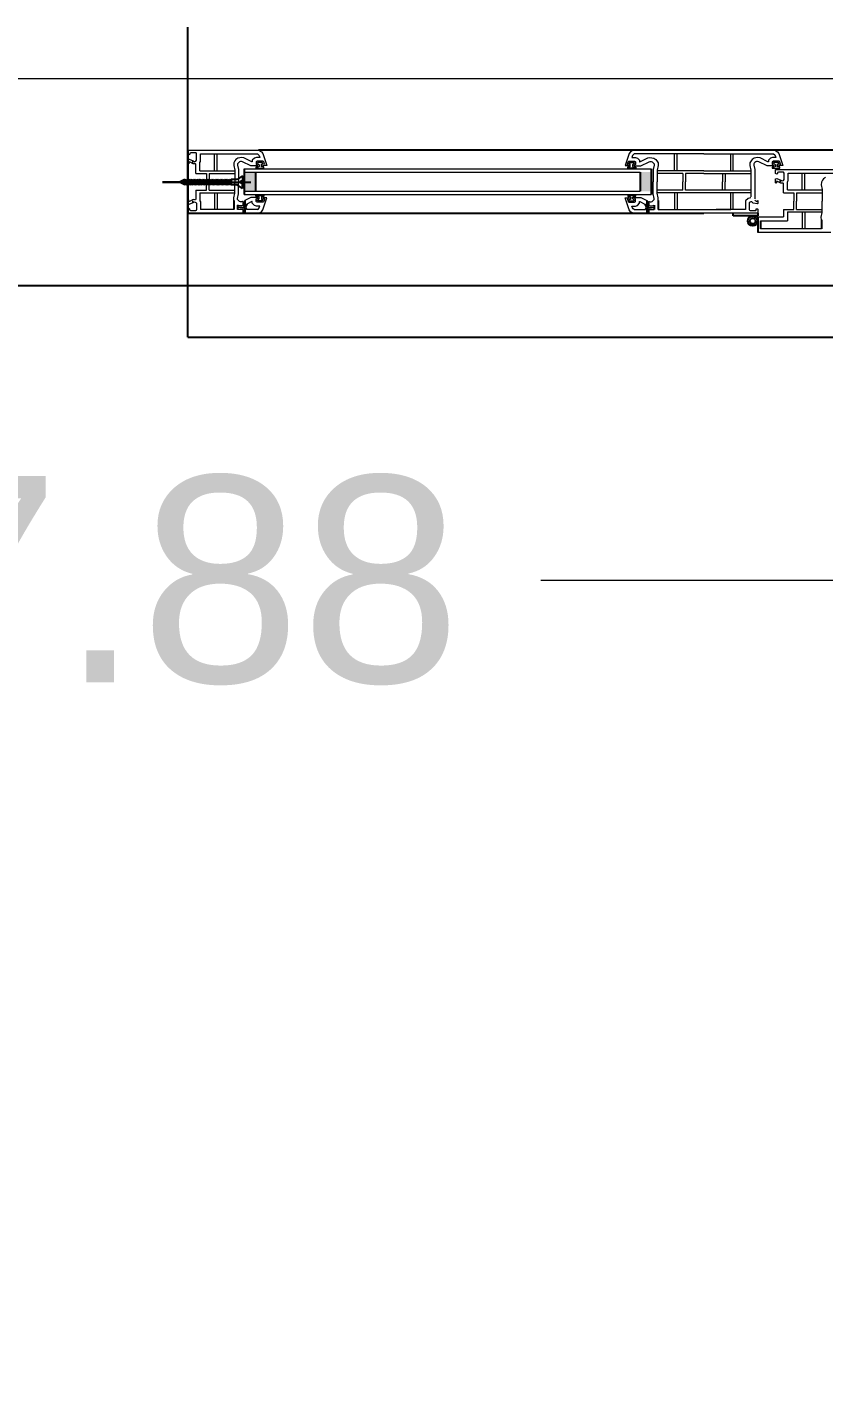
# Model space of a CAD drawing. Header units: metres. Extents: x -355 to 973, y -73 to 238.
# Drawn here: x -279.782 to -279.01, y 113.616 to 114.936 of the extents above; entities that cross this region are included whole.
import ezdxf

# ---------------------------------------------------------------- set-up
doc = ezdxf.new("R2010")
doc.units = ezdxf.units.M
doc.header["$LTSCALE"] = 3
doc.header["$MEASUREMENT"] = 0
doc.linetypes.add('1', pattern=[30, 6, 6, 6, 6, 6])
doc.linetypes.add('DASHED2', pattern=[0.375, 0.25, -0.125])
doc.layers.add('01B', color=10, linetype='Continuous')
doc.layers.add('5', color=2, linetype='Continuous')
doc.layers.add('05', color=21, linetype='Continuous', lineweight=5)
doc.layers.add('15', color=63, linetype='DASHED2', lineweight=15)
doc.styles.get("Standard").update_dxf_attribs({"font": 'arial.ttf'})
doc.dimstyles.new('ahmad', dxfattribs={"dimtxt": 0.2, "dimasz": 0.1375, "dimexe": 0, "dimexo": 0.0625, "dimgap": 0.09, "dimtad": 0, "dimzin": 0, "dimdsep": 46, "dimtxsty": 'Standard', "dimblk": 'OBLIQUE', "dimcen": 0.09, "dimclrd": 245, "dimclrt": 61, "dimadec": 0, "dimazin": 0, "dimtfac": 1, "dimtofl": 0, "dimtmove": 0, "dimatfit": 3, "dimldrblk": 'OBLIQUE', "dimfxl": 0, "dimfxlon": 1, "dimtolj": 1, "dimtzin": 0, "dimlwd": 13, "dimarcsym": 0})

# ---------------------------------------------------------------- blocks, each defined once
blk = doc.blocks.new('DSSSS')
at = {"layer": '05'}
for p, q in [((152.7604, -221.3864), (152.7604, -221.3872)), ((152.7664, -221.3872), (152.7664, -221.3863)), ((152.7604, -221.3872), (152.7664, -221.3872))]:
    blk.add_line(p, q, dxfattribs=at)
blk.add_lwpolyline([(152.7664, -221.3863), (152.7646, -221.3863), (152.7646, -221.384), (152.7657, -221.384), (152.7654, -221.383), (152.7617, -221.383), (152.7617, -221.3838), (152.7623, -221.3841), (152.763, -221.3847), (152.763, -221.3859), (152.7619, -221.3864), (152.7604, -221.3864)], dxfattribs=at)
blk = doc.blocks.new('ddd')
at = {"layer": '01B'}
for points in [[(1655.8293, 1003.8705), (1655.8184, 1003.8705), (1655.8184, 1003.889), (1655.8293, 1003.889)], [(1656.2018, 1003.8705), (1656.2127, 1003.8705), (1656.2127, 1003.889), (1656.2018, 1003.889)]]:
    blk.add_hatch(color=143, dxfattribs=at).paths.add_polyline_path(points)
at = {"layer": '01B', "color": 32}
blk.add_line((1655.7637, 1003.7293), (1655.7637, 1004.0293), dxfattribs=at)
at = {"layer": '01B', "color": 143}
for p, q in [((1655.7637, 1003.9104), (1655.7637, 1003.8491)), ((1657.1951, 1003.9104), (1655.8322, 1003.9104)), ((1655.8184, 1003.8923), (1655.8184, 1003.8672)), ((1655.8293, 1003.889), (1655.8293, 1003.8705)), ((1656.2018, 1003.889), (1656.2018, 1003.8705)), ((1656.2127, 1003.8923), (1656.2127, 1003.8672)), ((1655.7802, 1003.8793), (1655.7393, 1003.8793)), ((1655.7393, 1003.8793), (1655.8247, 1003.8793)), ((1655.7608, 1003.8819), (1655.7555, 1003.8793)), ((1655.7608, 1003.8768), (1655.7555, 1003.8793)), ((1655.7608, 1003.8819), (1655.7587, 1003.8793)), ((1655.7608, 1003.8768), (1655.7587, 1003.8793)), ((1655.7621, 1003.8819), (1655.76, 1003.8793)), ((1655.7621, 1003.8768), (1655.76, 1003.8793)), ((1655.7608, 1003.8819), (1655.7616, 1003.8813)), ((1655.7608, 1003.8768), (1655.7616, 1003.8774)), ((1655.7633, 1003.8819), (1655.7612, 1003.8793)), ((1655.7633, 1003.8768), (1655.7612, 1003.8793)), ((1655.7621, 1003.8819), (1655.7628, 1003.8813)), ((1655.7621, 1003.8768), (1655.7628, 1003.8774)), ((1655.7646, 1003.8819), (1655.7624, 1003.8793)), ((1655.7646, 1003.8768), (1655.7624, 1003.8793)), ((1655.7633, 1003.8819), (1655.7641, 1003.8813)), ((1655.7633, 1003.8768), (1655.7641, 1003.8774)), ((1655.7658, 1003.8819), (1655.7637, 1003.8793)), ((1655.7658, 1003.8768), (1655.7637, 1003.8793)), ((1655.7646, 1003.8819), (1655.7653, 1003.8813)), ((1655.7646, 1003.8768), (1655.7653, 1003.8774)), ((1655.7671, 1003.8819), (1655.7649, 1003.8793)), ((1655.7671, 1003.8768), (1655.7649, 1003.8793)), ((1655.7658, 1003.8819), (1655.7666, 1003.8813)), ((1655.7658, 1003.8768), (1655.7666, 1003.8774)), ((1655.7683, 1003.8819), (1655.7662, 1003.8793)), ((1655.7683, 1003.8768), (1655.7662, 1003.8793)), ((1655.7671, 1003.8819), (1655.7678, 1003.8813)), ((1655.7671, 1003.8768), (1655.7678, 1003.8774)), ((1655.7696, 1003.8819), (1655.7674, 1003.8793)), ((1655.7696, 1003.8768), (1655.7674, 1003.8793)), ((1655.7683, 1003.8819), (1655.769, 1003.8813)), ((1655.7683, 1003.8768), (1655.769, 1003.8774)), ((1655.7708, 1003.8819), (1655.7687, 1003.8793)), ((1655.7708, 1003.8768), (1655.7687, 1003.8793)), ((1655.7696, 1003.8819), (1655.7703, 1003.8813)), ((1655.7696, 1003.8768), (1655.7703, 1003.8774)), ((1655.7721, 1003.8819), (1655.7699, 1003.8793)), ((1655.7721, 1003.8768), (1655.7699, 1003.8793)), ((1655.7708, 1003.8819), (1655.7715, 1003.8813)), ((1655.7708, 1003.8768), (1655.7715, 1003.8774)), ((1655.7733, 1003.8819), (1655.7712, 1003.8793)), ((1655.7733, 1003.8768), (1655.7712, 1003.8793)), ((1655.7721, 1003.8819), (1655.7728, 1003.8813)), ((1655.7721, 1003.8768), (1655.7728, 1003.8774)), ((1655.7745, 1003.8819), (1655.7724, 1003.8793)), ((1655.7745, 1003.8768), (1655.7724, 1003.8793)), ((1655.7733, 1003.8819), (1655.774, 1003.8813)), ((1655.7733, 1003.8768), (1655.774, 1003.8774)), ((1655.7758, 1003.8819), (1655.7737, 1003.8793)), ((1655.7758, 1003.8768), (1655.7737, 1003.8793)), ((1655.7745, 1003.8819), (1655.7753, 1003.8813)), ((1655.7745, 1003.8768), (1655.7753, 1003.8774)), ((1655.777, 1003.8819), (1655.7749, 1003.8793)), ((1655.777, 1003.8768), (1655.7749, 1003.8793)), ((1655.7758, 1003.8819), (1655.7765, 1003.8813)), ((1655.7758, 1003.8768), (1655.7765, 1003.8774)), ((1655.7783, 1003.8819), (1655.7762, 1003.8793)), ((1655.7783, 1003.8768), (1655.7762, 1003.8793)), ((1655.777, 1003.8819), (1655.7778, 1003.8813)), ((1655.777, 1003.8768), (1655.7778, 1003.8774)), ((1655.7795, 1003.8819), (1655.7774, 1003.8793)), ((1655.7795, 1003.8768), (1655.7774, 1003.8793)), ((1655.7783, 1003.8819), (1655.779, 1003.8813)), ((1655.7783, 1003.8768), (1655.779, 1003.8774)), ((1655.7808, 1003.8819), (1655.7786, 1003.8793)), ((1655.7808, 1003.8768), (1655.7786, 1003.8793)), ((1655.7795, 1003.8819), (1655.7803, 1003.8813)), ((1655.7795, 1003.8768), (1655.7803, 1003.8774)), ((1655.782, 1003.8819), (1655.7799, 1003.8793)), ((1655.782, 1003.8768), (1655.7799, 1003.8793)), ((1655.7808, 1003.8819), (1655.7815, 1003.8813)), ((1655.7808, 1003.8768), (1655.7815, 1003.8774)), ((1655.7833, 1003.8819), (1655.7811, 1003.8793)), ((1655.7833, 1003.8768), (1655.7811, 1003.8793)), ((1655.782, 1003.8819), (1655.7827, 1003.8813)), ((1655.782, 1003.8768), (1655.7827, 1003.8774)), ((1655.7845, 1003.8819), (1655.7824, 1003.8793)), ((1655.7845, 1003.8768), (1655.7824, 1003.8793)), ((1655.7833, 1003.8819), (1655.784, 1003.8813)), ((1655.7833, 1003.8768), (1655.784, 1003.8774)), ((1655.7858, 1003.8819), (1655.7836, 1003.8793)), ((1655.7858, 1003.8768), (1655.7836, 1003.8793)), ((1655.7845, 1003.8819), (1655.7852, 1003.8813)), ((1655.7845, 1003.8768), (1655.7852, 1003.8774)), ((1655.787, 1003.8819), (1655.7849, 1003.8793)), ((1655.787, 1003.8768), (1655.7849, 1003.8793)), ((1655.7858, 1003.8819), (1655.7865, 1003.8813)), ((1655.7858, 1003.8768), (1655.7865, 1003.8774)), ((1655.7882, 1003.8819), (1655.7861, 1003.8793)), ((1655.7882, 1003.8768), (1655.7861, 1003.8793)), ((1655.787, 1003.8819), (1655.7877, 1003.8813)), ((1655.787, 1003.8768), (1655.7877, 1003.8774)), ((1655.7895, 1003.8819), (1655.7874, 1003.8793)), ((1655.7895, 1003.8768), (1655.7874, 1003.8793)), ((1655.7882, 1003.8819), (1655.789, 1003.8813)), ((1655.7882, 1003.8768), (1655.789, 1003.8774)), ((1655.7907, 1003.8819), (1655.7886, 1003.8793)), ((1655.7907, 1003.8768), (1655.7886, 1003.8793)), ((1655.7895, 1003.8819), (1655.7902, 1003.8813)), ((1655.7895, 1003.8768), (1655.7902, 1003.8774)), ((1655.792, 1003.8819), (1655.7899, 1003.8793)), ((1655.792, 1003.8768), (1655.7899, 1003.8793)), ((1655.7907, 1003.8819), (1655.7915, 1003.8813)), ((1655.7907, 1003.8768), (1655.7915, 1003.8774)), ((1655.7932, 1003.8819), (1655.7911, 1003.8793)), ((1655.7932, 1003.8768), (1655.7911, 1003.8793)), ((1655.792, 1003.8819), (1655.7927, 1003.8813)), ((1655.792, 1003.8768), (1655.7927, 1003.8774)), ((1655.7945, 1003.8819), (1655.7923, 1003.8793)), ((1655.7945, 1003.8768), (1655.7923, 1003.8793)), ((1655.7932, 1003.8819), (1655.794, 1003.8813)), ((1655.7932, 1003.8768), (1655.794, 1003.8774)), ((1655.7957, 1003.8819), (1655.7936, 1003.8793)), ((1655.7957, 1003.8768), (1655.7936, 1003.8793)), ((1655.7945, 1003.8819), (1655.7952, 1003.8813)), ((1655.7945, 1003.8768), (1655.7952, 1003.8774)), ((1655.797, 1003.8819), (1655.7948, 1003.8793)), ((1655.797, 1003.8768), (1655.7948, 1003.8793)), ((1655.7957, 1003.8819), (1655.7965, 1003.8813)), ((1655.7957, 1003.8768), (1655.7965, 1003.8774)), ((1655.7982, 1003.8819), (1655.7961, 1003.8793)), ((1655.7982, 1003.8768), (1655.7961, 1003.8793)), ((1655.797, 1003.8819), (1655.7977, 1003.8813)), ((1655.797, 1003.8768), (1655.7977, 1003.8774)), ((1655.7995, 1003.8819), (1655.7973, 1003.8793)), ((1655.7995, 1003.8768), (1655.7973, 1003.8793)), ((1655.7982, 1003.8819), (1655.7989, 1003.8813)), ((1655.7982, 1003.8768), (1655.7989, 1003.8774)), ((1655.8007, 1003.8819), (1655.7986, 1003.8793)), ((1655.8007, 1003.8768), (1655.7986, 1003.8793)), ((1655.7995, 1003.8819), (1655.8002, 1003.8813)), ((1655.7995, 1003.8768), (1655.8002, 1003.8774)), ((1655.8019, 1003.8819), (1655.7998, 1003.8793)), ((1655.8019, 1003.8768), (1655.7998, 1003.8793)), ((1655.8007, 1003.8819), (1655.8014, 1003.8813)), ((1655.8007, 1003.8768), (1655.8014, 1003.8774)), ((1655.8032, 1003.8819), (1655.8011, 1003.8793)), ((1655.8032, 1003.8768), (1655.8011, 1003.8793)), ((1655.8019, 1003.8819), (1655.8027, 1003.8813)), ((1655.8019, 1003.8768), (1655.8027, 1003.8774)), ((1655.8044, 1003.8819), (1655.8023, 1003.8793)), ((1655.8044, 1003.8768), (1655.8023, 1003.8793)), ((1655.8032, 1003.8819), (1655.8039, 1003.8813)), ((1655.8032, 1003.8768), (1655.8039, 1003.8774)), ((1655.8057, 1003.8819), (1655.8036, 1003.8793)), ((1655.8057, 1003.8768), (1655.8036, 1003.8793)), ((1655.8044, 1003.8819), (1655.8052, 1003.8813)), ((1655.8044, 1003.8768), (1655.8052, 1003.8774)), ((1655.8114, 1003.8819), (1655.8057, 1003.8819)), ((1655.8057, 1003.8819), (1655.8057, 1003.8793)), ((1655.8057, 1003.8768), (1655.8057, 1003.8793)), ((1655.8114, 1003.8768), (1655.8057, 1003.8768)), ((1655.8168, 1003.8855), (1655.8114, 1003.8819)), ((1655.8168, 1003.8732), (1655.8114, 1003.8768)), ((1655.8168, 1003.8803), (1655.8147, 1003.8803)), ((1655.8147, 1003.8803), (1655.8147, 1003.8793)), ((1655.8147, 1003.8784), (1655.8147, 1003.8793)), ((1655.8168, 1003.8784), (1655.8147, 1003.8784)), ((1655.8168, 1003.8855), (1655.8168, 1003.8803)), ((1655.8168, 1003.8732), (1655.8168, 1003.8784)), ((1655.7637, 1003.8491), (1656.2637, 1003.8491)), ((1655.8082, 1003.8614), (1655.8082, 1003.8529)), ((1655.8119, 1003.8571), (1655.8119, 1003.8529)), ((1655.8123, 1003.8555), (1655.8122, 1003.8549)), ((1655.8174, 1003.8607), (1655.8174, 1003.8566)), ((1655.8174, 1003.8529), (1655.8174, 1003.8491)), ((1655.8189, 1003.8572), (1655.8178, 1003.8551)), ((1655.8181, 1003.8545), (1655.8189, 1003.8529)), ((1655.8189, 1003.8615), (1655.8189, 1003.8572)), ((1655.8189, 1003.8529), (1655.8189, 1003.8491)), ((1655.8209, 1003.8581), (1655.8193, 1003.8551)), ((1655.8193, 1003.8551), (1655.8204, 1003.8529)), ((1656.2065, 1003.8581), (1656.2081, 1003.8551)), ((1656.2081, 1003.8551), (1656.207, 1003.8529)), ((1656.2084, 1003.8615), (1656.2084, 1003.8572)), ((1656.2084, 1003.8572), (1656.2095, 1003.8551)), ((1656.2092, 1003.8545), (1656.2084, 1003.8529)), ((1656.2084, 1003.8529), (1656.2084, 1003.8491)), ((1656.2099, 1003.8607), (1656.2099, 1003.8566)), ((1656.2099, 1003.8529), (1656.2099, 1003.8491)), ((1656.215, 1003.8555), (1656.2152, 1003.8549)), ((1656.2154, 1003.8571), (1656.2154, 1003.8529)), ((1656.2192, 1003.8614), (1656.2192, 1003.8529)), ((1656.2921, 1003.8467), (1656.2921, 1003.8491)), ((1656.3159, 1003.8491), (1656.3159, 1003.8467)), ((1656.3159, 1003.8467), (1656.2921, 1003.8467)), ((1656.3159, 1003.8456), (1656.3159, 1003.8304)), ((1656.3185, 1003.8418), (1656.3185, 1003.8342)), ((1656.3774, 1003.8427), (1656.3774, 1003.8342))]:
    blk.add_line(p, q, dxfattribs=at)
for radius in [0.00477, 0.00274]:
    blk.add_circle((1656.3109, 1003.8416), radius, dxfattribs=at)
at = {"layer": '05', "color": 143}
for p, q in [((1655.7637, 1003.9064), (1655.7637, 1003.9104)), ((1655.7651, 1003.9057), (1655.7637, 1003.9064)), ((1655.7637, 1003.9013), (1655.7651, 1003.9014)), ((1655.7637, 1003.8972), (1655.7637, 1003.9013)), ((1655.7656, 1003.9063), (1655.7651, 1003.9057)), ((1655.7651, 1003.9014), (1655.7689, 1003.8999)), ((1655.7667, 1003.9078), (1655.7656, 1003.9073)), ((1655.7656, 1003.9073), (1655.7656, 1003.9063)), ((1655.771, 1003.9078), (1655.7667, 1003.9078)), ((1655.7716, 1003.9077), (1655.771, 1003.9078)), ((1655.7722, 1003.9067), (1655.7716, 1003.9077)), ((1655.7722, 1003.9006), (1655.7722, 1003.9067)), ((1655.776, 1003.8993), (1655.776, 1003.9066)), ((1655.776, 1003.9066), (1655.8311, 1003.9066)), ((1655.7896, 1003.8904), (1655.7896, 1003.9066)), ((1655.7921, 1003.8904), (1655.7921, 1003.9066)), ((1655.8122, 1003.9024), (1655.8103, 1003.9011)), ((1655.814, 1003.903), (1655.8122, 1003.9024)), ((1655.816, 1003.9031), (1655.814, 1003.903)), ((1655.818, 1003.9027), (1655.816, 1003.9031)), ((1655.8257, 1003.899), (1655.818, 1003.9027)), ((1655.8282, 1003.9026), (1655.8261, 1003.9005)), ((1655.8301, 1003.9033), (1655.8282, 1003.9026)), ((1655.8334, 1003.9033), (1655.8301, 1003.9033)), ((1655.8311, 1003.9066), (1655.8323, 1003.9058)), ((1655.8323, 1003.9058), (1655.8328, 1003.9052)), ((1655.8328, 1003.9052), (1655.8334, 1003.9033)), ((1656.1945, 1003.9052), (1656.1939, 1003.9033)), ((1656.1939, 1003.9033), (1656.1973, 1003.9033)), ((1656.195, 1003.9058), (1656.1945, 1003.9052)), ((1656.1962, 1003.9066), (1656.195, 1003.9058)), ((1656.2637, 1003.9066), (1656.1962, 1003.9066)), ((1656.1973, 1003.9033), (1656.1992, 1003.9026)), ((1656.1992, 1003.9026), (1656.2012, 1003.9005)), ((1656.2017, 1003.899), (1656.2093, 1003.9027)), ((1656.2093, 1003.9027), (1656.2113, 1003.9031)), ((1656.2113, 1003.9031), (1656.2133, 1003.903)), ((1656.2133, 1003.903), (1656.2152, 1003.9024)), ((1656.2152, 1003.9024), (1656.217, 1003.9011)), ((1656.2352, 1003.8904), (1656.2352, 1003.9066)), ((1656.2377, 1003.8904), (1656.2377, 1003.9066)), ((1656.2637, 1003.9104), (1656.3322, 1003.9104)), ((1656.2637, 1003.9066), (1656.3311, 1003.9066)), ((1656.2896, 1003.8904), (1656.2896, 1003.9066)), ((1656.2921, 1003.8904), (1656.2921, 1003.9066)), ((1656.3122, 1003.9024), (1656.3103, 1003.9011)), ((1656.314, 1003.903), (1656.3122, 1003.9024)), ((1656.316, 1003.9031), (1656.314, 1003.903)), ((1656.318, 1003.9027), (1656.316, 1003.9031)), ((1656.3257, 1003.899), (1656.318, 1003.9027)), ((1656.3282, 1003.9026), (1656.3261, 1003.9005)), ((1656.3301, 1003.9033), (1656.3282, 1003.9026)), ((1656.3334, 1003.9033), (1656.3301, 1003.9033)), ((1656.3311, 1003.9066), (1656.3323, 1003.9058)), ((1656.3322, 1003.9104), (1656.3349, 1003.9087)), ((1656.3323, 1003.9058), (1656.3328, 1003.9052)), ((1656.3328, 1003.9052), (1656.3334, 1003.9033)), ((1656.3349, 1003.9087), (1656.3362, 1003.907)), ((1656.3362, 1003.907), (1656.3401, 1003.8953)), ((1655.764, 1003.897), (1655.7637, 1003.8972)), ((1655.7646, 1003.8971), (1655.764, 1003.897)), ((1655.7647, 1003.8984), (1655.7646, 1003.8971)), ((1655.7652, 1003.8989), (1655.7647, 1003.8984)), ((1655.7689, 1003.8971), (1655.7652, 1003.8989)), ((1655.7687, 1003.8985), (1655.7678, 1003.899)), ((1655.7678, 1003.899), (1655.7683, 1003.8988)), ((1655.7683, 1003.8988), (1655.7687, 1003.8985)), ((1655.7689, 1003.8999), (1655.7702, 1003.8991)), ((1655.7701, 1003.8971), (1655.7689, 1003.8971)), ((1655.7712, 1003.8971), (1655.7701, 1003.8971)), ((1655.7702, 1003.8991), (1655.7715, 1003.8997)), ((1655.7715, 1003.8967), (1655.7712, 1003.8971)), ((1655.7715, 1003.8997), (1655.7722, 1003.9006)), ((1655.7715, 1003.8878), (1655.7715, 1003.8967)), ((1655.7752, 1003.8982), (1655.776, 1003.8993)), ((1655.7754, 1003.8979), (1655.7752, 1003.8982)), ((1655.7754, 1003.8904), (1655.7754, 1003.8979)), ((1655.7754, 1003.8904), (1655.8091, 1003.8904)), ((1655.8082, 1003.898), (1655.8081, 1003.8954)), ((1655.8081, 1003.8954), (1655.8091, 1003.891)), ((1655.8093, 1003.8999), (1655.8082, 1003.898)), ((1655.8091, 1003.891), (1655.8091, 1003.8841)), ((1655.8103, 1003.9011), (1655.8093, 1003.8999)), ((1655.8261, 1003.899), (1655.8257, 1003.899)), ((1655.8261, 1003.9005), (1655.8261, 1003.899)), ((1656.2012, 1003.9005), (1656.2012, 1003.899)), ((1656.2012, 1003.899), (1656.2017, 1003.899)), ((1656.217, 1003.9011), (1656.218, 1003.8999)), ((1656.218, 1003.8999), (1656.2192, 1003.898)), ((1656.2192, 1003.8954), (1656.2182, 1003.891)), ((1656.2182, 1003.891), (1656.2182, 1003.8841)), ((1656.2637, 1003.8904), (1656.2182, 1003.8904)), ((1656.2192, 1003.898), (1656.2192, 1003.8954)), ((1656.2637, 1003.8904), (1656.3091, 1003.8904)), ((1656.3082, 1003.898), (1656.3081, 1003.8954)), ((1656.3081, 1003.8954), (1656.3091, 1003.891)), ((1656.3093, 1003.8999), (1656.3082, 1003.898)), ((1656.3091, 1003.891), (1656.3091, 1003.8833)), ((1656.3103, 1003.9011), (1656.3093, 1003.8999)), ((1656.3124, 1003.8976), (1656.3119, 1003.8969)), ((1656.3119, 1003.8969), (1656.3119, 1003.8958)), ((1656.3119, 1003.8958), (1656.3129, 1003.8914)), ((1656.313, 1003.8983), (1656.3124, 1003.8976)), ((1656.3129, 1003.8914), (1656.3129, 1003.8833)), ((1656.3138, 1003.8989), (1656.313, 1003.8983)), ((1656.3147, 1003.8992), (1656.3138, 1003.8989)), ((1656.3157, 1003.8993), (1656.3147, 1003.8992)), ((1656.3168, 1003.899), (1656.3157, 1003.8993)), ((1656.3248, 1003.8951), (1656.3168, 1003.899)), ((1656.3312, 1003.8951), (1656.3248, 1003.8951)), ((1656.3261, 1003.899), (1656.3257, 1003.899)), ((1656.3261, 1003.9005), (1656.3261, 1003.899)), ((1656.3296, 1003.8939), (1656.3296, 1003.8929)), ((1656.3296, 1003.8929), (1656.3373, 1003.8929)), ((1656.3303, 1003.8993), (1656.3299, 1003.8989)), ((1656.3299, 1003.8989), (1656.3299, 1003.8964)), ((1656.3299, 1003.8964), (1656.3313, 1003.8958)), ((1656.3308, 1003.8995), (1656.3303, 1003.8993)), ((1656.3365, 1003.8995), (1656.3308, 1003.8995)), ((1656.3316, 1003.8953), (1656.3312, 1003.8951)), ((1656.3313, 1003.8958), (1656.3316, 1003.8955)), ((1656.3316, 1003.8955), (1656.3316, 1003.8953)), ((1656.3362, 1003.8953), (1656.3362, 1003.8957)), ((1656.3362, 1003.8957), (1656.3369, 1003.8957)), ((1656.3401, 1003.8953), (1656.3362, 1003.8953)), ((1656.3369, 1003.8993), (1656.3365, 1003.8995)), ((1656.3372, 1003.8989), (1656.3369, 1003.8993)), ((1656.3369, 1003.8957), (1656.3375, 1003.8958)), ((1656.3378, 1003.8966), (1656.3372, 1003.8989)), ((1656.3373, 1003.8929), (1656.3373, 1003.894)), ((1656.3375, 1003.8958), (1656.3377, 1003.8962)), ((1656.3377, 1003.8962), (1656.3378, 1003.8966)), ((1655.7715, 1003.8878), (1655.7817, 1003.8878)), ((1655.7817, 1003.8878), (1655.7817, 1003.8797)), ((1655.7817, 1003.8716), (1655.7817, 1003.8797)), ((1655.7842, 1003.8878), (1655.8091, 1003.8878)), ((1655.7842, 1003.8878), (1655.7842, 1003.8797)), ((1655.7842, 1003.8716), (1655.7842, 1003.8797)), ((1655.8091, 1003.8841), (1655.8091, 1003.8797)), ((1655.8091, 1003.8754), (1655.8091, 1003.8797)), ((1655.8091, 1003.8685), (1655.8091, 1003.8754)), ((1655.8129, 1003.8754), (1655.8129, 1003.8797)), ((1655.8129, 1003.868), (1655.8129, 1003.8754)), ((1656.2144, 1003.8754), (1656.2144, 1003.8797)), ((1656.2144, 1003.868), (1656.2144, 1003.8754)), ((1656.2431, 1003.8878), (1656.2182, 1003.8878)), ((1656.2182, 1003.8841), (1656.2182, 1003.8797)), ((1656.2182, 1003.8754), (1656.2182, 1003.8797)), ((1656.2182, 1003.8685), (1656.2182, 1003.8754)), ((1656.2431, 1003.8878), (1656.2431, 1003.8797)), ((1656.2431, 1003.8716), (1656.2431, 1003.8797)), ((1656.2637, 1003.8878), (1656.2457, 1003.8878)), ((1656.2457, 1003.8878), (1656.2457, 1003.8797)), ((1656.2457, 1003.8716), (1656.2457, 1003.8797)), ((1656.2637, 1003.8878), (1656.3091, 1003.8878)), ((1656.2817, 1003.8878), (1656.2817, 1003.8797)), ((1656.2817, 1003.8716), (1656.2817, 1003.8797)), ((1656.2842, 1003.8878), (1656.2842, 1003.8797)), ((1656.2842, 1003.8716), (1656.2842, 1003.8797)), ((1656.3091, 1003.8833), (1656.3091, 1003.865)), ((1656.3129, 1003.8833), (1656.3129, 1003.8632)), ((1656.3588, 1003.8717), (1656.3588, 1003.8879)), ((1656.3614, 1003.8717), (1656.3614, 1003.8879)), ((1655.764, 1003.8625), (1655.7637, 1003.8623)), ((1655.7637, 1003.8623), (1655.7637, 1003.8581)), ((1655.7646, 1003.8623), (1655.764, 1003.8625)), ((1655.7647, 1003.8611), (1655.7646, 1003.8623)), ((1655.7689, 1003.8624), (1655.7652, 1003.8606)), ((1655.7701, 1003.8623), (1655.7689, 1003.8624)), ((1655.7712, 1003.8623), (1655.7701, 1003.8623)), ((1655.7715, 1003.8628), (1655.7712, 1003.8623)), ((1655.7715, 1003.8716), (1655.7817, 1003.8716)), ((1655.7715, 1003.8716), (1655.7715, 1003.8628)), ((1655.7754, 1003.8691), (1655.8091, 1003.8691)), ((1655.7754, 1003.8691), (1655.7754, 1003.8615)), ((1655.7842, 1003.8716), (1655.8091, 1003.8716)), ((1655.7896, 1003.8691), (1655.7896, 1003.8529)), ((1655.7921, 1003.8691), (1655.7921, 1003.8529)), ((1655.8081, 1003.864), (1655.8091, 1003.8685)), ((1655.8082, 1003.8614), (1655.8081, 1003.864)), ((1655.8119, 1003.8636), (1655.8129, 1003.868)), ((1655.8119, 1003.8626), (1655.8119, 1003.8636)), ((1655.8124, 1003.8618), (1655.8119, 1003.8626)), ((1655.813, 1003.8611), (1655.8124, 1003.8618)), ((1655.8248, 1003.8643), (1655.8189, 1003.8615)), ((1655.8312, 1003.8643), (1655.8248, 1003.8643)), ((1655.8296, 1003.8656), (1655.8296, 1003.8665)), ((1655.8296, 1003.8665), (1655.8373, 1003.8665)), ((1655.8299, 1003.863), (1655.8313, 1003.8637)), ((1655.8299, 1003.8605), (1655.8299, 1003.863)), ((1655.8316, 1003.8641), (1655.8312, 1003.8643)), ((1655.8313, 1003.8637), (1655.8316, 1003.8639)), ((1655.8316, 1003.8639), (1655.8316, 1003.8641)), ((1655.8362, 1003.8524), (1655.8401, 1003.8641)), ((1655.8401, 1003.8641), (1655.8362, 1003.8641)), ((1655.8362, 1003.8641), (1655.8362, 1003.8638)), ((1655.8362, 1003.8638), (1655.8369, 1003.8638)), ((1655.8369, 1003.8638), (1655.8375, 1003.8637)), ((1655.8378, 1003.8628), (1655.8372, 1003.8605)), ((1655.8373, 1003.8665), (1655.8373, 1003.8654)), ((1655.8375, 1003.8637), (1655.8377, 1003.8632)), ((1655.8377, 1003.8632), (1655.8378, 1003.8628)), ((1656.1911, 1003.8524), (1656.1872, 1003.8641)), ((1656.1872, 1003.8641), (1656.1911, 1003.8641)), ((1656.1896, 1003.8632), (1656.1895, 1003.8628)), ((1656.1895, 1003.8628), (1656.1902, 1003.8605)), ((1656.1899, 1003.8637), (1656.1896, 1003.8632)), ((1656.1904, 1003.8638), (1656.1899, 1003.8637)), ((1656.1977, 1003.8665), (1656.19, 1003.8665)), ((1656.19, 1003.8665), (1656.19, 1003.8654)), ((1656.1911, 1003.8638), (1656.1904, 1003.8638)), ((1656.1911, 1003.8641), (1656.1911, 1003.8638)), ((1656.1957, 1003.8641), (1656.1961, 1003.8643)), ((1656.1957, 1003.8639), (1656.1957, 1003.8641)), ((1656.196, 1003.8637), (1656.1957, 1003.8639)), ((1656.1974, 1003.863), (1656.196, 1003.8637)), ((1656.1961, 1003.8643), (1656.2025, 1003.8643)), ((1656.1974, 1003.8605), (1656.1974, 1003.863)), ((1656.1977, 1003.8656), (1656.1977, 1003.8665)), ((1656.2025, 1003.8643), (1656.2084, 1003.8615)), ((1656.2143, 1003.8611), (1656.2149, 1003.8618)), ((1656.2154, 1003.8636), (1656.2144, 1003.868)), ((1656.2149, 1003.8618), (1656.2154, 1003.8626)), ((1656.2154, 1003.8626), (1656.2154, 1003.8636)), ((1656.2431, 1003.8716), (1656.2182, 1003.8716)), ((1656.3091, 1003.8691), (1656.2182, 1003.8691)), ((1656.2192, 1003.864), (1656.2182, 1003.8685)), ((1656.2192, 1003.8614), (1656.2192, 1003.864)), ((1656.2352, 1003.8691), (1656.2352, 1003.8529)), ((1656.2377, 1003.8691), (1656.2377, 1003.8529)), ((1656.3091, 1003.8716), (1656.2457, 1003.8716)), ((1656.2896, 1003.8529), (1656.2896, 1003.8691)), ((1656.2921, 1003.8529), (1656.2921, 1003.8691)), ((1656.3064, 1003.8635), (1656.3038, 1003.8611)), ((1656.3087, 1003.8641), (1656.3064, 1003.8635)), ((1656.3091, 1003.8641), (1656.3087, 1003.8641)), ((1656.3129, 1003.8623), (1656.3132, 1003.8616)), ((1656.3132, 1003.8616), (1656.3139, 1003.8611)), ((1656.3408, 1003.8691), (1656.3509, 1003.8691)), ((1656.3446, 1003.8717), (1656.3783, 1003.8717)), ((1656.3509, 1003.8691), (1656.3509, 1003.861)), ((1656.3534, 1003.8691), (1656.3783, 1003.8691)), ((1656.3534, 1003.8691), (1656.3534, 1003.861)), ((1655.7637, 1003.8581), (1655.7651, 1003.858)), ((1655.7651, 1003.8537), (1655.7637, 1003.8531)), ((1655.7637, 1003.8531), (1655.7637, 1003.8491)), ((1655.8174, 1003.8491), (1655.7637, 1003.8491)), ((1655.7652, 1003.8606), (1655.7647, 1003.8611)), ((1655.7651, 1003.858), (1655.7689, 1003.8595)), ((1655.7656, 1003.8532), (1655.7651, 1003.8537)), ((1655.7656, 1003.8521), (1655.7656, 1003.8532)), ((1655.7667, 1003.8516), (1655.7656, 1003.8521)), ((1655.771, 1003.8516), (1655.7667, 1003.8516)), ((1655.7687, 1003.8609), (1655.7678, 1003.8604)), ((1655.7678, 1003.8604), (1655.7683, 1003.8606)), ((1655.7683, 1003.8606), (1655.7687, 1003.8609)), ((1655.7689, 1003.8595), (1655.7702, 1003.8603)), ((1655.7702, 1003.8603), (1655.7715, 1003.8597)), ((1655.7716, 1003.8517), (1655.771, 1003.8516)), ((1655.7715, 1003.8597), (1655.7722, 1003.8589)), ((1655.7722, 1003.8528), (1655.7716, 1003.8517)), ((1655.7722, 1003.8589), (1655.7722, 1003.8528)), ((1655.7754, 1003.8615), (1655.7752, 1003.8613)), ((1655.7752, 1003.8613), (1655.776, 1003.8601)), ((1655.776, 1003.8601), (1655.776, 1003.8529)), ((1655.8082, 1003.8529), (1655.776, 1003.8529)), ((1655.814, 1003.8565), (1655.8119, 1003.8571)), ((1655.8174, 1003.8529), (1655.8119, 1003.8529)), ((1655.8143, 1003.8543), (1655.8122, 1003.8549)), ((1655.8144, 1003.8549), (1655.8123, 1003.8555)), ((1655.8138, 1003.8605), (1655.813, 1003.8611)), ((1655.8147, 1003.8603), (1655.8138, 1003.8605)), ((1655.816, 1003.8563), (1655.814, 1003.8565)), ((1655.8165, 1003.8541), (1655.8143, 1003.8543)), ((1655.8164, 1003.8547), (1655.8144, 1003.8549)), ((1655.8157, 1003.8602), (1655.8147, 1003.8603)), ((1655.8168, 1003.8604), (1655.8157, 1003.8602)), ((1655.8174, 1003.8566), (1655.816, 1003.8563)), ((1655.8178, 1003.8551), (1655.8164, 1003.8547)), ((1655.8181, 1003.8545), (1655.8165, 1003.8541)), ((1655.8174, 1003.8607), (1655.8168, 1003.8604)), ((1655.8322, 1003.8491), (1655.8189, 1003.8491)), ((1655.8311, 1003.8529), (1655.8204, 1003.8529)), ((1655.8257, 1003.8605), (1655.8209, 1003.8581)), ((1655.8261, 1003.8605), (1655.8257, 1003.8605)), ((1655.8261, 1003.859), (1655.8261, 1003.8605)), ((1655.8282, 1003.8568), (1655.8261, 1003.859)), ((1655.8301, 1003.8561), (1655.8282, 1003.8568)), ((1655.8303, 1003.8601), (1655.8299, 1003.8605)), ((1655.8334, 1003.8561), (1655.8301, 1003.8561)), ((1655.8308, 1003.8599), (1655.8303, 1003.8601)), ((1655.8365, 1003.8599), (1655.8308, 1003.8599)), ((1655.8311, 1003.8529), (1655.8323, 1003.8536)), ((1655.8322, 1003.8491), (1655.8349, 1003.8507)), ((1655.8323, 1003.8536), (1655.8328, 1003.8543)), ((1655.8328, 1003.8543), (1655.8334, 1003.8561)), ((1655.8349, 1003.8507), (1655.8362, 1003.8524)), ((1655.8369, 1003.8602), (1655.8365, 1003.8599)), ((1655.8372, 1003.8605), (1655.8369, 1003.8602)), ((1656.1902, 1003.8605), (1656.1905, 1003.8602)), ((1656.1905, 1003.8602), (1656.1908, 1003.8599)), ((1656.1908, 1003.8599), (1656.1965, 1003.8599)), ((1656.1924, 1003.8507), (1656.1911, 1003.8524)), ((1656.1951, 1003.8491), (1656.1924, 1003.8507)), ((1656.1945, 1003.8543), (1656.1939, 1003.8561)), ((1656.1939, 1003.8561), (1656.1973, 1003.8561)), ((1656.195, 1003.8536), (1656.1945, 1003.8543)), ((1656.1962, 1003.8529), (1656.195, 1003.8536)), ((1656.1951, 1003.8491), (1656.2084, 1003.8491)), ((1656.1962, 1003.8529), (1656.207, 1003.8529)), ((1656.1965, 1003.8599), (1656.197, 1003.8601)), ((1656.197, 1003.8601), (1656.1974, 1003.8605)), ((1656.1973, 1003.8561), (1656.1992, 1003.8568)), ((1656.1992, 1003.8568), (1656.2012, 1003.859)), ((1656.2012, 1003.859), (1656.2012, 1003.8605)), ((1656.2012, 1003.8605), (1656.2017, 1003.8605)), ((1656.2017, 1003.8605), (1656.2065, 1003.8581)), ((1656.2092, 1003.8545), (1656.2109, 1003.8541)), ((1656.2095, 1003.8551), (1656.2109, 1003.8547)), ((1656.2099, 1003.8607), (1656.2106, 1003.8604)), ((1656.2099, 1003.8566), (1656.2113, 1003.8563)), ((1656.2099, 1003.8529), (1656.2154, 1003.8529)), ((1656.2099, 1003.8491), (1656.2637, 1003.8491)), ((1656.2106, 1003.8604), (1656.2116, 1003.8602)), ((1656.2109, 1003.8547), (1656.2129, 1003.8549)), ((1656.2109, 1003.8541), (1656.213, 1003.8543)), ((1656.2113, 1003.8563), (1656.2133, 1003.8565)), ((1656.2116, 1003.8602), (1656.2126, 1003.8603)), ((1656.2126, 1003.8603), (1656.2135, 1003.8605)), ((1656.2129, 1003.8549), (1656.215, 1003.8555)), ((1656.213, 1003.8543), (1656.2152, 1003.8549)), ((1656.2133, 1003.8565), (1656.2154, 1003.8571)), ((1656.2135, 1003.8605), (1656.2143, 1003.8611)), ((1656.2192, 1003.8529), (1656.2896, 1003.8529)), ((1656.3159, 1003.8491), (1656.2637, 1003.8491)), ((1656.3038, 1003.8529), (1656.2754, 1003.8529)), ((1656.3038, 1003.8611), (1656.3038, 1003.8529)), ((1656.3083, 1003.86), (1656.3076, 1003.8594)), ((1656.3076, 1003.8594), (1656.3076, 1003.8528)), ((1656.3076, 1003.8528), (1656.3079, 1003.8522)), ((1656.3079, 1003.8522), (1656.3083, 1003.8519)), ((1656.3092, 1003.8603), (1656.3083, 1003.86)), ((1656.3083, 1003.8519), (1656.3138, 1003.8519)), ((1656.3102, 1003.8603), (1656.3092, 1003.8603)), ((1656.3114, 1003.859), (1656.3102, 1003.8603)), ((1656.3154, 1003.8583), (1656.3114, 1003.859)), ((1656.3138, 1003.8519), (1656.3142, 1003.8521)), ((1656.3139, 1003.8611), (1656.3146, 1003.8606)), ((1656.3142, 1003.8521), (1656.3144, 1003.8526)), ((1656.3144, 1003.8533), (1656.3147, 1003.8536)), ((1656.3144, 1003.8526), (1656.3144, 1003.8533)), ((1656.3146, 1003.8606), (1656.3154, 1003.8612)), ((1656.3147, 1003.8536), (1656.3157, 1003.8536)), ((1656.3154, 1003.8612), (1656.316, 1003.8616)), ((1656.316, 1003.8587), (1656.3154, 1003.8583)), ((1656.3157, 1003.8536), (1656.3159, 1003.8532)), ((1656.3159, 1003.8532), (1656.3159, 1003.8491)), ((1656.316, 1003.8616), (1656.316, 1003.8587)), ((1656.3408, 1003.8529), (1656.3408, 1003.8456)), ((1656.3408, 1003.8529), (1656.3509, 1003.8529)), ((1656.3446, 1003.8504), (1656.3446, 1003.8418)), ((1656.3446, 1003.8504), (1656.3783, 1003.8504)), ((1656.3509, 1003.8529), (1656.3509, 1003.861)), ((1656.3534, 1003.8529), (1656.3534, 1003.861)), ((1656.3534, 1003.8529), (1656.3783, 1003.8529)), ((1656.3588, 1003.8504), (1656.3588, 1003.8342)), ((1656.3614, 1003.8504), (1656.3614, 1003.8342)), ((1656.3773, 1003.8453), (1656.3783, 1003.8498)), ((1656.3783, 1003.8567), (1656.3783, 1003.861)), ((1656.3783, 1003.8498), (1656.3783, 1003.8567)), ((1656.3159, 1003.8456), (1656.3408, 1003.8456)), ((1656.3185, 1003.8418), (1656.3446, 1003.8418)), ((1656.3774, 1003.8427), (1656.3773, 1003.8453)), ((1656.3866, 1003.8304), (1656.3159, 1003.8304)), ((1656.3774, 1003.8342), (1656.3185, 1003.8342))]:
    blk.add_line(p, q, dxfattribs=at)
at = {"layer": '05', "color": 107}
for p, q in [((1655.8184, 1003.8923), (1656.2127, 1003.8923)), ((1655.8184, 1003.889), (1656.2018, 1003.889)), ((1655.8184, 1003.8705), (1656.2018, 1003.8705)), ((1655.8184, 1003.8672), (1656.2127, 1003.8672))]:
    blk.add_line(p, q, dxfattribs=at)
at = {"layer": '05', "color": 143}
for points in [[(1655.7637, 1003.9104), (1655.8322, 1003.9104), (1655.8349, 1003.9087), (1655.8362, 1003.907), (1655.8401, 1003.8953), (1655.8362, 1003.8953), (1655.8362, 1003.8957), (1655.8369, 1003.8957), (1655.8375, 1003.8958), (1655.8377, 1003.8962), (1655.8378, 1003.8966), (1655.8372, 1003.8989), (1655.8369, 1003.8993), (1655.8365, 1003.8995), (1655.8308, 1003.8995), (1655.8303, 1003.8993), (1655.8299, 1003.8989), (1655.8299, 1003.8964), (1655.8313, 1003.8958), (1655.8316, 1003.8955), (1655.8316, 1003.8953), (1655.8312, 1003.8951), (1655.8248, 1003.8951), (1655.8168, 1003.899), (1655.8157, 1003.8993), (1655.8147, 1003.8992), (1655.8138, 1003.8989), (1655.813, 1003.8983), (1655.8124, 1003.8976), (1655.8119, 1003.8969), (1655.8119, 1003.8958), (1655.8129, 1003.8914), (1655.8129, 1003.8841), (1655.8129, 1003.8797)], [(1656.2637, 1003.9104), (1656.1951, 1003.9104), (1656.1924, 1003.9087), (1656.1911, 1003.907), (1656.1872, 1003.8953), (1656.1911, 1003.8953), (1656.1911, 1003.8957), (1656.1904, 1003.8957), (1656.1899, 1003.8958), (1656.1896, 1003.8962), (1656.1895, 1003.8966), (1656.1902, 1003.8989), (1656.1905, 1003.8993), (1656.1908, 1003.8995), (1656.1965, 1003.8995), (1656.197, 1003.8993), (1656.1974, 1003.8989), (1656.1974, 1003.8964), (1656.196, 1003.8958), (1656.1957, 1003.8955), (1656.1957, 1003.8953), (1656.1961, 1003.8951), (1656.2025, 1003.8951), (1656.2106, 1003.899), (1656.2116, 1003.8993), (1656.2126, 1003.8992), (1656.2135, 1003.8989), (1656.2143, 1003.8983), (1656.2149, 1003.8976), (1656.2154, 1003.8969), (1656.2154, 1003.8958), (1656.2144, 1003.8914), (1656.2144, 1003.8841), (1656.2144, 1003.8797)], [(1656.3373, 1003.894), (1656.3349, 1003.894), (1656.3349, 1003.8969), (1656.3364, 1003.8969), (1656.336, 1003.8982), (1656.3312, 1003.8982), (1656.3312, 1003.8972), (1656.332, 1003.8969), (1656.3329, 1003.8961), (1656.3329, 1003.8945), (1656.3315, 1003.8939), (1656.3296, 1003.8939)], [(1656.3329, 1003.8917), (1656.4015, 1003.8917)], [(1656.3408, 1003.8691), (1656.3408, 1003.878), (1656.3404, 1003.8784), (1656.3393, 1003.8784), (1656.3381, 1003.8784), (1656.3344, 1003.8802), (1656.3339, 1003.8797), (1656.3338, 1003.8785), (1656.3333, 1003.8783), (1656.3329, 1003.8785), (1656.3329, 1003.8826), (1656.3343, 1003.8828), (1656.3381, 1003.8813), (1656.3394, 1003.8805), (1656.3408, 1003.881), (1656.3414, 1003.8819), (1656.3414, 1003.888), (1656.3409, 1003.889), (1656.3403, 1003.8891), (1656.336, 1003.8891), (1656.3348, 1003.8887), (1656.3348, 1003.8876), (1656.3343, 1003.8871), (1656.3329, 1003.8877), (1656.3329, 1003.8917)], [(1656.3446, 1003.8717), (1656.3446, 1003.8792), (1656.3444, 1003.8795), (1656.3452, 1003.8806), (1656.3452, 1003.8879), (1656.4004, 1003.8879)], [(1656.3814, 1003.8837), (1656.3795, 1003.8825), (1656.3785, 1003.8812), (1656.3774, 1003.8794), (1656.3773, 1003.8768), (1656.3783, 1003.8723), (1656.3783, 1003.8654), (1656.3783, 1003.861)], [(1655.8373, 1003.8654), (1655.8349, 1003.8654), (1655.8349, 1003.8625), (1655.8364, 1003.8625), (1655.836, 1003.8612), (1655.8312, 1003.8612), (1655.8312, 1003.8622), (1655.832, 1003.8626), (1655.8329, 1003.8633), (1655.8329, 1003.8649), (1655.8315, 1003.8656), (1655.8296, 1003.8656)], [(1656.19, 1003.8654), (1656.1924, 1003.8654), (1656.1924, 1003.8625), (1656.1909, 1003.8625), (1656.1913, 1003.8612), (1656.1961, 1003.8612), (1656.1961, 1003.8622), (1656.1953, 1003.8626), (1656.1944, 1003.8633), (1656.1944, 1003.8649), (1656.1958, 1003.8656), (1656.1977, 1003.8656)]]:
    blk.add_lwpolyline(points, dxfattribs=at)
blk.add_lwpolyline([(1656.3376, 1003.8801), (1656.338, 1003.8799), (1656.337, 1003.8803)], close=True, dxfattribs=at)
at = {"layer": '15'}
for p, q in [((1657.2637, 1003.9793), (1655.7637, 1003.9793)), ((1655.7637, 1003.7793), (1657.2637, 1003.7793))]:
    blk.add_line(p, q, dxfattribs=at)
at = {"layer": '5', "color": 32}
blk.add_line((1655.7637, 1003.7293), (1657.2637, 1003.7293), dxfattribs=at)
at = {"layer": '01B', "color": 143, "yscale": 1.275494208194687, "zscale": 1.275494208194687}
for p, xscale in [((1460.9846, 1286.271), 1.275494208194687), ((1851.0427, 1286.271), -1.275494208194687)]:
    blk.add_blockref('DSSSS', p, dxfattribs=dict(at, xscale=xscale))
blk = doc.blocks.new('_Oblique')
at = {"color": 0, "linetype": 'ByBlock', "lineweight": -2}
blk.add_line((-0.5, -0.5), (0.5, 0.5), dxfattribs=at)
blk = doc.blocks.new('*D589')
at = {"color": 245, "lineweight": 13, "transparency": 16777216}
for p, q in [((-283.5719, 114.4001), (-279.9827, 114.4001)), ((-275.6953, 114.4001), (-279.2845, 114.4001))]:
    blk.add_line(p, q, dxfattribs=at)
at = {"layer": 'Defpoints', "color": 0, "transparency": 16777216}
for p in [(-283.5719, 114.6861), (-275.6953, 114.6861), (-283.5719, 114.4001)]:
    blk.add_point(p, dxfattribs=at)
at = {"color": 245, "lineweight": 13, "transparency": 16777216, "xscale": 0.1375, "yscale": 0.1375, "zscale": 0.1375, "rotation": 180}
blk.add_blockref('_Oblique', (-283.5719, 114.4001), dxfattribs=at)
at = {"color": 245, "lineweight": 13, "transparency": 16777216, "xscale": 0.1375, "yscale": 0.1375, "zscale": 0.1375}
blk.add_blockref('_Oblique', (-275.6953, 114.4001), dxfattribs=at)
at = {"color": 61, "transparency": 16777216, "insert": (-279.6336, 114.4001), "char_height": 0.2, "attachment_point": 5}
blk.add_mtext('\\A1;7.88', dxfattribs=at)
blk = doc.blocks.new('*D590')
at = {"color": 245, "lineweight": 13, "transparency": 16777216}
for p, q in [((-283.9719, 115.9914), (-277.9515, 115.9914)), ((-271.0947, 115.9914), (-277.1151, 115.9914))]:
    blk.add_line(p, q, dxfattribs=at)
at = {"layer": 'Defpoints', "color": 0, "transparency": 16777216}
for p in [(-271.0947, 115.9914), (-283.9719, 114.8861), (-271.0947, 114.8861)]:
    blk.add_point(p, dxfattribs=at)
at = {"color": 245, "lineweight": 13, "transparency": 16777216, "xscale": 0.1375, "yscale": 0.1375, "zscale": 0.1375, "rotation": 180}
blk.add_blockref('_Oblique', (-283.9719, 115.9914), dxfattribs=at)
at = {"color": 245, "lineweight": 13, "transparency": 16777216, "xscale": 0.1375, "yscale": 0.1375, "zscale": 0.1375}
blk.add_blockref('_Oblique', (-271.0947, 115.9914), dxfattribs=at)
at = {"color": 61, "transparency": 16777216, "insert": (-277.5333, 115.9914), "char_height": 0.2, "attachment_point": 5}
blk.add_mtext('\\A1;12.88', dxfattribs=at)
blk = doc.blocks.new('*D927')
at = {"color": 245, "lineweight": 13, "transparency": 16777216}
for p, q in [((-278.171, 114.6861), (-278.171, 113.0626)), ((-278.171, 110.7382), (-278.171, 112.3617))]:
    blk.add_line(p, q, dxfattribs=at)
at = {"layer": 'Defpoints', "color": 0, "transparency": 16777216}
for p in [(-279.743, 114.6861), (-279.743, 110.7382), (-278.171, 110.7382)]:
    blk.add_point(p, dxfattribs=at)
at = {"color": 245, "lineweight": 13, "transparency": 16777216, "xscale": 0.1375, "yscale": 0.1375, "zscale": 0.1375}
for p, rotation in [((-278.171, 114.6861), 90), ((-278.171, 110.7382), 270)]:
    blk.add_blockref('_Oblique', p, dxfattribs=dict(at, rotation=rotation))
at = {"color": 61, "transparency": 16777216, "insert": (-278.171, 112.7122), "char_height": 0.2, "attachment_point": 5, "rotation": 90}
blk.add_mtext('\\A1;3.95', dxfattribs=at)

msp = doc.modelspace()

# ---------------------------------------------------------------- linework, layer by layer
at = {"layer": '01B', "color": 0, "linetype": '1'}
msp.add_line((-279.821, 114.6861), (-278.621, 114.6861), dxfattribs=at)
at = {"layer": '05', "color": 0, "linetype": '1'}
for points in [[(-271.0949, 97.8861), (-271.0949, 114.8861), (-283.9719, 114.8861), (-283.9719, 97.8861)], [(-271.2949, 99.4361), (-271.2949, 114.6861), (-283.7719, 114.6861), (-283.7719, 102.3279)]]:
    msp.add_lwpolyline(points, dxfattribs=at)

# ---------------------------------------------------------------- block references
at = {"layer": '05'}
msp.add_blockref('ddd', (-1935.3901, -889.0932), dxfattribs=at)

# ---------------------------------------------------------------- dimensions: what is measured, and where the dimension line sits
for base, p1, p2, picture, middle in [((-271.0947, 115.9914), (-283.9719, 114.8861), (-271.0947, 114.8861), '*D590', (-277.5333, 115.9914)), ((-283.5719, 114.4001), (-275.6953, 114.6861), (-283.5719, 114.6861), '*D589', (-279.6336, 114.4001))]:
    dim = msp.add_linear_dim(base=base, p1=p1, p2=p2, dimstyle='ahmad')
    dim.commit()
    dim.dimension.update_dxf_attribs({"geometry": picture, "text_midpoint": middle})
dim = msp.add_linear_dim(base=(-278.171, 110.7382), p1=(-279.743, 114.6861), p2=(-279.743, 110.7382), angle=90, dimstyle='ahmad')
dim.commit()
dim.dimension.update_dxf_attribs({"geometry": '*D927', "text_midpoint": (-278.171, 112.7122)})

doc.saveas('drawing.dxf')
